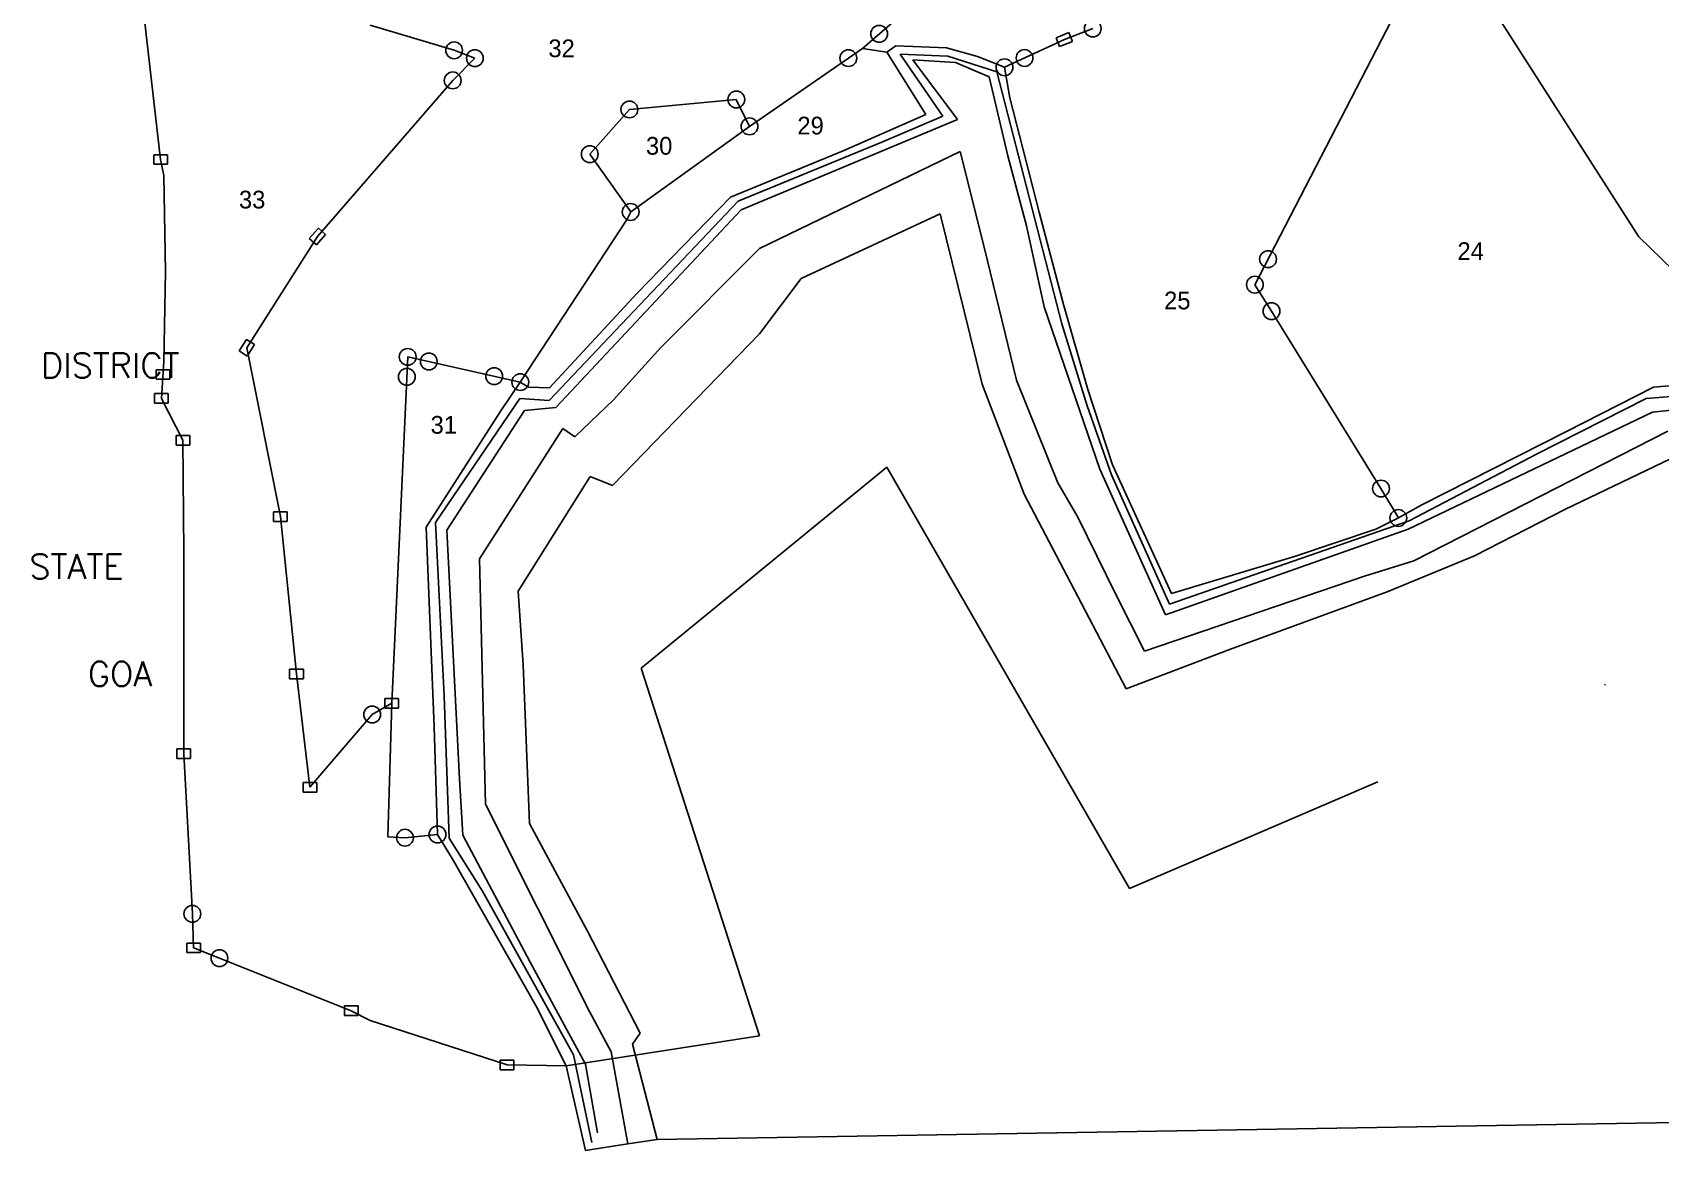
# Model space of a CAD drawing. Header units: feet. Extents: x 27 to 409, y 35 to 546.
# Drawn here: x 118.1 to 283.1, y 34.5 to 147.8 of the extents above; entities that cross this region are included whole.
import ezdxf

# ---------------------------------------------------------------- set-up
doc = ezdxf.new("R2010")
doc.units = ezdxf.units.FT
doc.header["$LTSCALE"] = 10
doc.header["$MEASUREMENT"] = 0
doc.linetypes.add('DASHDOT', pattern=[1, 0.5, -0.25, 0, -0.25])
for name, color, linetype in [('LINE_WATER', 4, 'Continuous'), ('OFF', 1, 'Continuous'), ('POLY_PARCEL', 6, 'Continuous'), ('POLY_WATER', 4, 'Continuous'), ('TEXT_MAPOUT', 7, 'Continuous'), ('TEXT_PARCEL', 7, 'Continuous'), ('V_BOUND_LINE', 7, 'Continuous'), ('V_BOUND_STREAM_LINE', 7, 'DASHDOT')]:
    doc.layers.add(name, color=color, linetype=linetype)
doc.styles.get("Standard").update_dxf_attribs({"font": 'simplex.shx'})
doc.styles.add('TEXT_MAP', font='')
doc.styles.get('TEXT_MAP').set_extended_font_data('Kruti Dev 050')

msp = doc.modelspace()

# ---------------------------------------------------------------- linework, layer by layer
for p, q in [((221.82, 147.26), (223.12, 147.77)), ((222.17, 146.37), (221.82, 147.26)), ((223.47, 146.87), (222.17, 146.37)), ((223.12, 147.77), (223.47, 146.87)), ((130.34, 135.4), (131.73, 135.4)), ((130.34, 134.44), (130.34, 135.4)), ((131.73, 135.4), (131.73, 134.44)), ((131.73, 134.44), (130.34, 134.44)), ((146.11, 126.91), (147.03, 127.96)), ((147.75, 127.33), (146.84, 126.28)), ((147.03, 127.96), (147.75, 127.33)), ((146.84, 126.28), (146.11, 126.91)), ((139.01, 115.51), (139.75, 116.69)), ((139.75, 116.69), (140.57, 116.17)), ((140.57, 116.17), (139.82, 115)), ((139.82, 115), (139.01, 115.51)), ((130.59, 113.61), (131.99, 113.61)), ((130.59, 112.65), (130.59, 113.61)), ((131.99, 112.65), (130.59, 112.65)), ((131.99, 113.61), (131.99, 112.65)), ((130.43, 111.19), (131.82, 111.19)), ((130.43, 110.23), (130.43, 111.19)), ((131.82, 111.19), (131.82, 110.23)), ((131.82, 110.23), (130.43, 110.23)), ((132.6, 106.94), (134, 106.94)), ((132.6, 105.98), (132.6, 106.94)), ((134, 105.98), (132.6, 105.98)), ((134, 106.94), (134, 105.98)), ((142.48, 99.21), (143.87, 99.21)), ((142.48, 98.24), (142.48, 99.21)), ((143.87, 99.21), (143.87, 98.24)), ((143.87, 98.24), (142.48, 98.24)), ((144.12, 83.27), (145.52, 83.27)), ((144.12, 82.3), (144.12, 83.27)), ((145.52, 83.27), (145.52, 82.3)), ((145.52, 82.3), (144.12, 82.3)), ((153.78, 80.29), (155.17, 80.29)), ((153.78, 79.32), (153.78, 80.29)), ((155.17, 79.32), (153.78, 79.32)), ((155.17, 80.29), (155.17, 79.32)), ((132.69, 75.19), (134.08, 75.19)), ((132.69, 74.22), (132.69, 75.19)), ((134.08, 75.19), (134.08, 74.22)), ((134.08, 74.22), (132.69, 74.22)), ((145.48, 71.78), (146.87, 71.78)), ((145.48, 70.82), (145.48, 71.78)), ((146.87, 71.78), (146.87, 70.82)), ((146.87, 70.82), (145.48, 70.82)), ((133.69, 55.52), (135.09, 55.52)), ((133.69, 54.56), (133.69, 55.52)), ((135.09, 54.56), (133.69, 54.56)), ((135.09, 55.52), (135.09, 54.56)), ((149.67, 49.14), (151.07, 49.14)), ((149.67, 48.18), (149.67, 49.14)), ((151.07, 48.18), (149.67, 48.18)), ((151.07, 49.14), (151.07, 48.18)), ((165.46, 43.64), (166.85, 43.64)), ((165.46, 42.67), (165.46, 43.64)), ((166.85, 43.64), (166.85, 42.67)), ((166.85, 42.67), (165.46, 42.67))]:
    msp.add_line(p, q)
for centre in [(225.53, 148.18), (203.88, 147.65), (160.79, 145.98), (162.9, 145.18), (200.76, 145.19), (218.62, 145.2), (160.65, 142.93), (216.59, 144.26), (178.56, 139.99), (189.4, 141), (190.74, 138.27), (174.54, 135.46), (178.69, 129.6), (243.3, 124.82), (241.97, 122.23), (243.65, 119.54), (156.09, 114.91), (158.22, 114.44), (156, 112.89), (164.85, 112.96), (167.5, 112.36), (254.75, 101.57), (256.51, 98.59), (152.49, 78.68), (155.81, 66.19), (159.11, 66.51), (134.26, 58.48), (137, 53.98)]:
    msp.add_circle(centre, 0.851)
at = {"layer": 'LINE_WATER'}
for p, q in [((210.33, 139.29), (206.01, 145.59)), ((206.01, 145.59), (210.84, 145.4)), ((210.84, 145.4), (215.8, 143.79)), ((211.61, 144.74), (207.28, 145.01)), ((207.28, 145.01), (211.81, 138.97)), ((215.03, 143.29), (211.61, 144.74)), ((215.8, 143.79), (222.39, 118.26)), ((216.92, 135.27), (215.03, 143.29)), ((211.81, 138.97), (189.89, 129.8)), ((204.16, 136.67), (210.33, 139.29)), ((189.6, 130.68), (204.16, 136.67)), ((191.76, 125.89), (212.09, 135.71)), ((212.09, 135.71), (214.57, 125.89)), ((218.8, 128.19), (216.92, 135.27)), ((177.13, 117.57), (189.6, 130.68)), ((189.89, 129.8), (171.1, 109.8)), ((210.08, 129.41), (195.96, 122.85)), ((214.33, 112.14), (210.08, 129.41)), ((220.59, 120), (218.8, 128.19)), ((181.74, 115.86), (191.76, 125.89)), ((214.57, 125.89), (217.79, 112.55)), ((195.96, 122.85), (191.76, 117.25)), ((226.25, 103.53), (220.59, 120)), ((170.43, 110.48), (177.13, 117.57)), ((191.76, 117.25), (176.86, 101.88)), ((222.39, 118.26), (224.97, 109.97)), ((176.95, 110.57), (181.74, 115.86)), ((217.79, 112.55), (221.98, 102.14)), ((158.89, 98.14), (167.47, 110.68)), ((167.47, 110.68), (170.43, 110.48)), ((173.02, 106.81), (176.95, 110.57)), ((218.57, 101), (214.33, 112.14)), ((270.52, 105.05), (281.63, 110.68)), ((281.63, 110.68), (292.07, 111.58)), ((295.33, 110.69), (282.28, 109.3)), ((167.94, 109.48), (160.05, 97.34)), ((171.1, 109.8), (167.94, 109.48)), ((224.97, 109.97), (227.42, 102.96)), ((282.28, 109.3), (257.5, 97.44)), ((163.36, 94.46), (171.82, 107.67)), ((171.82, 107.67), (173.02, 106.81)), ((258.09, 94.24), (283.81, 107.38)), ((257.62, 98.29), (270.52, 105.05)), ((285.8, 105.4), (273.45, 99.47)), ((174.6, 102.79), (167.3, 91.18)), ((176.86, 101.88), (174.6, 102.79)), ((232.92, 88.76), (226.25, 103.53)), ((227.42, 102.96), (233.3, 89.84)), ((223.29, 92.05), (218.57, 101)), ((221.98, 102.14), (224.03, 98.67)), ((273.45, 99.47), (264.22, 94.74)), ((159.79, 80.58), (158.89, 98.14)), ((224.03, 98.67), (227.88, 90.82)), ((257.5, 97.44), (232.92, 88.76)), ((233.3, 89.84), (257.62, 98.29)), ((160.05, 97.34), (161.34, 72.17)), ((163.98, 69.58), (163.36, 94.46)), ((253.09, 92.7), (258.09, 94.24)), ((264.22, 94.74), (255.38, 91.12)), ((230.78, 85.1), (253.09, 92.7)), ((167.3, 91.18), (167.8, 83.7)), ((228.93, 81.26), (223.29, 92.05)), ((227.88, 90.82), (230.78, 85.1)), ((255.38, 91.12), (239.48, 85.31)), ((239.48, 85.31), (228.93, 81.26)), ((167.8, 83.7), (168.43, 67.64)), ((160.3, 66.16), (159.79, 80.58)), ((161.34, 72.17), (161.66, 66.46)), ((174.51, 48.58), (163.98, 69.58)), ((163.67, 60.78), (160.3, 66.16)), ((161.66, 66.46), (168.49, 53.59)), ((168.43, 67.64), (174.3, 56.73)), ((172.89, 44.2), (163.67, 60.78)), ((174.3, 56.73), (179.66, 46.37)), ((168.49, 53.59), (174.12, 43.23)), ((176.7, 44.49), (174.51, 48.58)), ((179.66, 46.37), (178.89, 45.27)), ((178.89, 45.27), (181.36, 35.61)), ((174.76, 35.31), (172.89, 44.2)), ((174.12, 43.23), (175.34, 36.28)), ((178.39, 35.18), (176.7, 44.49))]:
    msp.add_line(p, q, dxfattribs=at)
at = {"layer": 'OFF'}
for p, q in [((181.36, 35.61), (373.95, 38.82)), ((174.11, 34.5), (178.39, 35.18)), ((178.39, 35.18), (181.36, 35.61))]:
    msp.add_line(p, q, dxfattribs=at)
at = {"layer": 'POLY_PARCEL'}
for p, q in [((202.18, 146.17), (216.65, 158.7)), ((265.21, 151.59), (280.87, 127.08)), ((160.79, 145.98), (152.28, 148.52)), ((255.84, 149.06), (241.97, 122.23)), ((222.65, 147.07), (216.59, 144.26)), ((225.53, 148.18), (222.65, 147.07)), ((162.9, 145.18), (160.79, 145.98)), ((202.18, 146.17), (190.74, 138.27)), ((204.67, 145.79), (202.18, 146.17)), ((160.65, 142.93), (162.9, 145.18)), ((146.93, 127.12), (160.65, 142.93)), ((189.4, 141), (178.56, 139.99)), ((190.74, 138.27), (189.4, 141)), ((178.56, 139.99), (174.54, 135.46)), ((178.69, 129.6), (190.74, 138.27)), ((174.54, 135.46), (178.69, 129.6)), ((178.34, 128.86), (167.5, 112.36)), ((178.69, 129.6), (178.34, 128.86)), ((139.79, 115.84), (146.93, 127.12)), ((280.87, 127.08), (295.69, 112.69)), ((241.97, 122.23), (243.65, 119.54)), ((243.65, 119.54), (254.75, 101.57)), ((143.18, 98.73), (139.79, 115.84)), ((156.09, 114.91), (154.48, 79.81)), ((167.5, 112.36), (156.09, 114.91)), ((254.75, 101.57), (256.51, 98.59)), ((144.82, 82.79), (143.18, 98.73)), ((146.18, 71.3), (144.82, 82.79)), ((154.48, 79.81), (152.49, 78.68)), ((154.48, 79.81), (154.08, 66.28)), ((152.49, 78.68), (146.18, 71.3)), ((154.08, 66.28), (155.81, 66.19)), ((155.81, 66.19), (159.11, 66.51))]:
    msp.add_line(p, q, dxfattribs=at)
at = {"layer": 'POLY_WATER'}
for p, q in [((205.56, 146.43), (204.67, 145.79)), ((204.67, 145.79), (208.61, 139.47)), ((210.72, 146.24), (205.56, 146.43)), ((213.85, 145.35), (210.72, 146.24)), ((216.59, 144.26), (213.85, 145.35)), ((217.14, 141.17), (216.59, 144.26)), ((220.11, 129.58), (217.14, 141.17)), ((208.61, 139.47), (200.22, 135.8)), ((200.22, 135.8), (188.8, 131.09)), ((188.8, 131.09), (179.36, 121.38)), ((222.57, 120.21), (220.11, 129.58)), ((179.36, 121.38), (170.45, 111.77)), ((225.03, 111.61), (222.57, 120.21)), ((167.5, 112.36), (165.45, 109.36)), ((168.32, 111.84), (167.5, 112.36)), ((293.62, 112.78), (282.38, 111.85)), ((170.45, 111.77), (168.32, 111.84)), ((227.54, 103.98), (225.03, 111.61)), ((282.38, 111.85), (273.57, 107.36)), ((165.45, 109.36), (157.96, 97.66)), ((273.57, 107.36), (258.81, 99.9)), ((233.5, 90.94), (227.54, 103.98)), ((258.81, 99.9), (256.51, 98.59)), ((157.96, 97.66), (158.76, 77.41)), ((254.21, 97.47), (245.98, 94.67)), ((256.51, 98.59), (254.21, 97.47)), ((245.98, 94.67), (233.5, 90.94)), ((158.76, 77.41), (159.11, 66.51)), ((159.11, 66.51), (160.68, 63.92)), ((160.68, 63.92), (169.12, 49.12)), ((169.12, 49.12), (172.15, 43.07)), ((172.15, 43.07), (174.11, 34.5))]:
    msp.add_line(p, q, dxfattribs=at)
at = {"layer": 'V_BOUND_LINE'}
for p, q in [((129.42, 149.07), (131.04, 134.92)), ((131.04, 134.92), (131.38, 133.29)), ((131.38, 133.29), (131.54, 123.53)), ((131.54, 123.53), (131.38, 114.44)), ((131.38, 114.44), (131.13, 110.71)), ((131.13, 110.71), (133.3, 106.46)), ((133.3, 106.46), (133.38, 95.11)), ((133.38, 95.11), (133.38, 74.7)), ((133.38, 74.7), (134.26, 58.48)), ((134.26, 58.48), (134.39, 55.04)), ((134.39, 55.04), (137, 53.98)), ((137, 53.98), (150.37, 48.66)), ((150.37, 48.66), (152.29, 47.66)), ((152.29, 47.66), (166.16, 43.16)), ((166.16, 43.16), (172.15, 43.07))]:
    msp.add_line(p, q, dxfattribs=at)
at = {"layer": 'V_BOUND_STREAM_LINE', "ltscale": 10}
for p, q in [((346.43, 111.28), (229.27, 61.05)), ((204.65, 103.73), (179.74, 83.38)), ((229.27, 61.05), (204.65, 103.73)), ((179.74, 83.38), (191.74, 46.13)), ((191.74, 46.13), (172.15, 43.07))]:
    msp.add_line(p, q, dxfattribs=at)

# ---------------------------------------------------------------- texts
at = {"layer": 'TEXT_MAPOUT'}
for s, p in [('DISTRICT', (118.92, 112.8)), ('STATE', (117.74, 92.43)), ('GOA', (123.67, 81.53))]:
    msp.add_text(s, height=2.5, dxfattribs=at).set_placement(p)
at = {"layer": 'TEXT_PARCEL', "style": 'TEXT_MAP'}
for s, p in [('32', (170.35, 145.28)), ('29', (195.59, 137.45)), ('30', (180.24, 135.4)), ('33', (138.98, 129.95)), ('24', (262.5, 124.73)), ('25', (232.76, 119.73)), ('31', (158.41, 107.13))]:
    msp.add_text(s, height=1.8, dxfattribs=at).set_placement(p)

doc.saveas('drawing.dxf')
